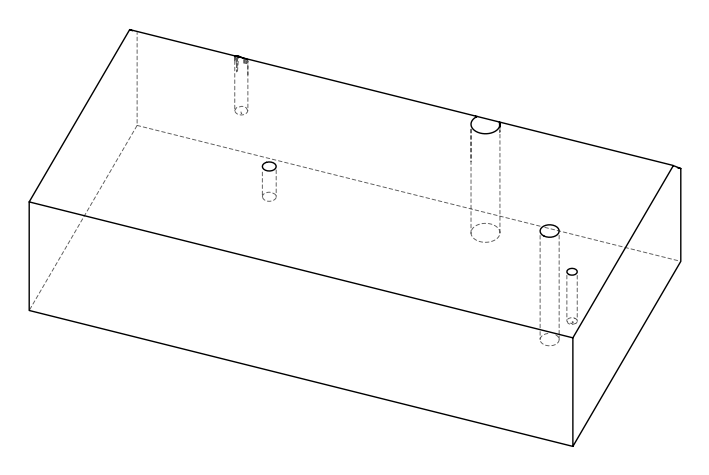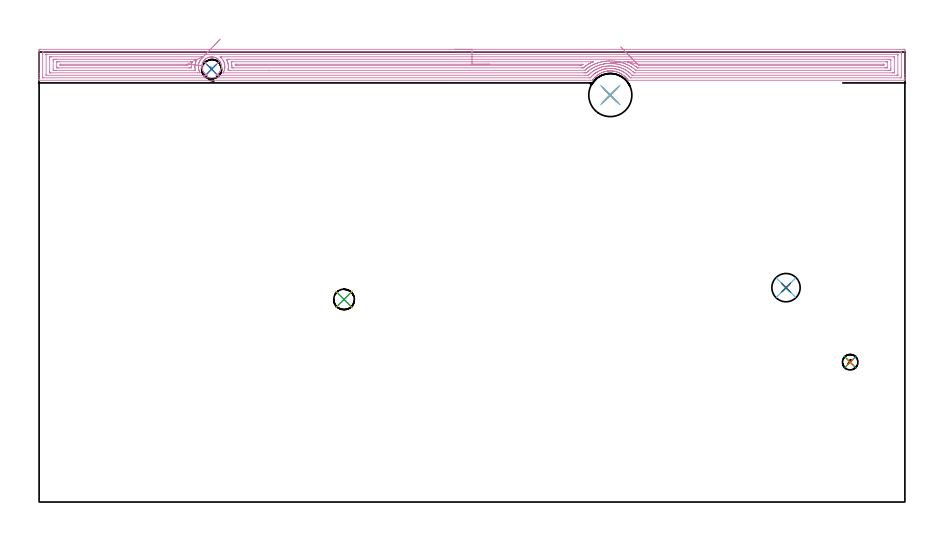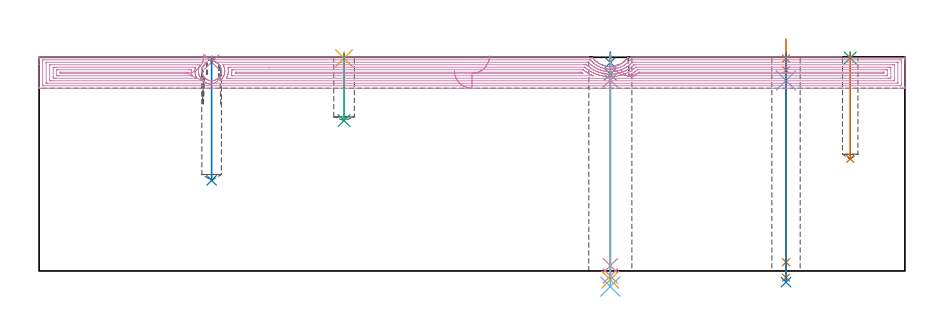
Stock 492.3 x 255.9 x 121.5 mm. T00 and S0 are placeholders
(PLAN: 16 operations, 11 tool changes, 31.3 min)
(1 SPOT_DRILL | STEP1HOLE | NXT0321_9005460120000 | 0.03 min | 5 mm3)
(2 SPOT_DRILL_1 | STEP1HOLE_1 | NXT0321_9005460120000 | 0.05 min | 182 mm3)
(3 SPOT_DRILL_2 | STEP1POCKET | NXT0321_9005460120000 | 0.03 min | 0 mm3)
(4 SPOT_DRILL_3 | STEP1POCKET_1 | NXT0321_9005460120000 | 0.03 min | 153 mm3)
(5 SPOT_DRILL_4 | STEP1POCKET_2 | NXT0321_9005460120000 | 0.03 min | 1 mm3)
(6 DRILL_BLIND_HOLE_INTO_CENTER | STEP1HOLE | UGT0301_204 | 0.06 min | 686 mm3)
(7 GUN_DRILL_THROUGH_HOLE | STEP1HOLE | UGT0307_007 | 0.65 min | 8790 mm3)
(8 DRILL_TO_ENLARGE_THROUGH_HOLE | STEP1HOLE | UGT0301_285 | 0.52 min | 15186 mm3)
(9 DRILL_BLIND_HOLE_INTO_CENTER_1 | STEP1HOLE_1 | NXT0301_035 | 0.05 min | 210 mm3)
(10 GUN_DRILL_THROUGH_HOLE_1 | STEP1HOLE_1 | UGT0307_002 | 0.55 min | 3126 mm3)
(11 SPADE_DRILL_TO_ENLARGE_THROUGH_HOLE | STEP1HOLE_1 | UGT0306_006 | 0.52 min | 19340 mm3)
(12 DRILL_TO_ENLARGE_THROUGH_HOLE_1 | STEP1HOLE_1 | UGT0301_058 | 0.53 min | 34346 mm3)
(13 DRILL_BLIND_HOLE_INTO_CENTER_2 | STEP1POCKET | UGT0301_204 | 0.24 min | 3372 mm3)
(14 DRILL_BLIND_HOLE_INTO_CENTER_3 | STEP1POCKET_1 | UGT0301_222 | 0.28 min | 6380 mm3)
(15 DRILL_BLIND_HOLE_INTO_CENTER_4 | STEP1POCKET_2 | NXT0301_088 | 0.15 min | 3700 mm3)
(16 AREA_MILL | FG_CHAMFER_SURFACE | UGT0205_001 | 27.6 min | 75321 mm3)
(TOOL NXT0321_9005460120000 | NC Spot Drill, 142deg, 12mm, Carbide, Uncoated | D12 PA142 FL30 Z2)
(TOOL UGT0301_204 | Twist Drill 8.8 mm | D8.8 PA118 FL80 Z2)
(TOOL UGT0307_007 | Gun Drill 10 mm | D10 PA130 FL24 Z1)
(TOOL UGT0301_285 | Twist Drill 16.1 mm | D16.1 PA118 FL125 Z2)
(TOOL NXT0301_035 | Carbide Drill 6.4mm [860.1-0640-032A1-MM 2214] | D6.4 PA140 FL53 Z2)
(TOOL UGT0307_002 | Gun Drill 6 mm | D6 PA130 FL24 Z1)
(TOOL UGT0306_006 | Spade Drill 15.5mm | D15.5 PA132 FL10 Z2)
(TOOL UGT0301_058 | Twist Drill 24.5 mm | D24.5 PA118 FL160 Z2)
(TOOL UGT0301_222 | Twist Drill 11.1 mm | D11.1 PA118 FL92 Z2)
(TOOL NXT0301_088 | Carbide Drill 11.7mm [860.1-1170-035A1-MM 2214] | D11.7 PA140 FL55 Z2)
(TOOL UGT0205_001 | Chamfer Mill 20 x 3 x 45 deg. | D20 FL50 Z2)
(OP 1 SPOT_DRILL)
G17 G21 G94 G90
T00 M6
G54
G17 G0 G90 X424.7 Y121.9 S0 M3
G43 Z131.5 H0
G94 G81 G98 Z120.807 F250. R124.5
G80
M5
M2
(OP 2 SPOT_DRILL_1)
G17 G21 G94 G90
T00 M6
G54
G17 G0 G90 X324.8 Y231.4 S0 M3
G43 Z131.5 H0
G94 G81 G98 Z118.5 F250. R124.5
G80
M5
M2
(OP 3 SPOT_DRILL_2)
G17 G21 G94 G90
T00 M6
G54
G17 G0 G90 X461.2 Y79.5 S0 M3
G43 Z131.5 H0
G94 G81 G98 Z121.121 F250. R124.5
G80
M5
M2
(OP 4 SPOT_DRILL_3)
G17 G21 G94 G90
T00 M6
G54
G17 G0 G90 X98.1 Y246.1 S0 M3
G43 Z131.5 H0
G94 G81 G98 Z118.772 F250. R122.25
G80
M5
M2
(OP 5 SPOT_DRILL_4)
G17 G21 G94 G90
T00 M6
G54
G17 G0 G90 X173.4 Y115.2 S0 M3
G43 Z131.5 H0
G94 G81 G98 Z120.996 F250. R124.5
G80
M5
M2
(OP 6 DRILL_BLIND_HOLE_INTO_CENTER)
G17 G21 G94 G90
T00 M6
G54
G17 G0 G90 X424.7 Y121.9 S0 M3
G43 Z131.5 H0
G94 G81 G98 Z108.3 F250. R123.5
G80
M5
M2
(OP 7 GUN_DRILL_THROUGH_HOLE)
G17 G21 G94 G90
T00 M6
G54
G17 G0 G90 X424.7 Y121.9 M8
G43 Z131.764 H0
S716 M3
G94 G1 Z114.168 F125. M26
G4 X.084
Z5. F250.
G4 X.084
Z-3.832 F125.
G4 X.084
M5
M9
G0 Z131.764
M2
(OP 8 DRILL_TO_ENLARGE_THROUGH_HOLE)
G17 G21 G94 G90
T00 M6
G54
G17 G0 G90 X424.7 Y121.9 S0 M3
G43 Z131.5 H0
G94 G73 G98 Z-6.337 F250. Q15.98 R123.5
G80
M5
M2
(OP 9 DRILL_BLIND_HOLE_INTO_CENTER_1)
G17 G21 G94 G90
T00 M6
G54
G17 G0 G90 X324.8 Y231.4 S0 M3
G43 Z131.5 H1
G94 G81 G98 Z111.9 F250. R123.5
G80
M5
M2
(OP 10 GUN_DRILL_THROUGH_HOLE_1)
G17 G21 G94 G90
T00 M6
G54
G17 G0 G90 X324.8 Y231.4 M8
G43 Z131.5 H0
Z118.872
S716 M3
G94 G1 Z108.593 F125. M26
G4 X.084
Z3. F250.
G4 X.084
Z-2.899 F125.
G4 X.084
M5
M9
G0 Z118.872
Z131.5
M2
(OP 11 SPADE_DRILL_TO_ENLARGE_THROUGH_HOLE)
G17 G21 G94 G90
T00 M6
G54
G17 G0 G90 X324.8 Y231.4 S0 M3
G43 Z131.5 H0
G94 G73 G98 Z-4.951 F250. Q14.05 R123.5
G80
M5
M2
(OP 12 DRILL_TO_ENLARGE_THROUGH_HOLE_1)
G17 G21 G94 G90
T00 M6
G54
G17 G0 G90 X324.8 Y231.4 S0 M3
G43 Z131.5 H0
G94 G73 G98 Z-8.861 F250. Q21.727 R123.5
G80
M5
M2
(OP 13 DRILL_BLIND_HOLE_INTO_CENTER_2)
G17 G21 G94 G90
T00 M6
G54
G17 G0 G90 X461.2 Y79.5 S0 M3
G43 Z131.5 H0
G94 G81 G98 Z63.7 F250. R123.5
G80
M5
M2
(OP 14 DRILL_BLIND_HOLE_INTO_CENTER_3)
G17 G21 G94 G90
T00 M6
G54
G17 G0 G90 X98.1 Y246.1 S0 M3
G43 Z131.5 H0
G94 G81 G98 Z51.5 F250. R121.25
G80
M5
M2
(OP 15 DRILL_BLIND_HOLE_INTO_CENTER_4)
G17 G21 G94 G90
T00 M6
G54
G17 G0 G90 X173.4 Y115.2 S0 M3
G43 Z131.5 H1
G94 G81 G98 Z85.5 F250. R123.5
G80
M5
M2
(OP 16 AREA_MILL)
G17 G21 G94 G90
T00 M6
G54
G17 G0 G90 X236.15 Y257.4 S1061 M3
G43 Z131.5 H0
Z113.9
G94 G1 X236.188 Z113.028 F250.
X236.302 Z112.164
X236.491 Z111.312
X236.753 Z110.48
X237.087 Z109.674
X237.49 Z108.9
X237.958 Z108.164
X238.49 Z107.472
X239.079 Z106.829
X239.722 Z106.24
X240.414 Z105.708
X241.15 Z105.24
X241.924 Z104.837
X242.73 Z104.503
X243.562 Z104.241
X244.414 Z104.052
X245.278 Z103.938
X246.15 Z103.9
X491.224
X491.667 Y257.399 Z103.901
X492.105 Y257.395 Z103.903
X492.29 Y257.392 Z103.906
X492.295 Y256.964 Z104.334
X492.3 Y256.341 Z104.957
Y242.878 Z118.417
Y241.482 Z119.814
Y241.117 Z120.178
Y240.386 Z120.914
Y240.162 Z121.137
X492.297 Y239.798 Z121.492
X492.114 Y239.8 Z121.5
X335.144
X334.928 Y239.805 Z121.491
X334.77 Y240.008 Z121.292
X334.757 Y240.026 Z121.274
X334.602 Y240.236 Z121.061
X334.54 Y240.322 Z120.976
X334.381 Y240.529 Z120.771
X334.305 Y240.623 Z120.677
X334.216 Y240.732 Z120.568
X333.952 Y241.034 Z120.264
X333.919 Y241.072 Z120.227
X333.612 Y241.404 Z119.894
X333.46 Y241.557 Z119.74
X333.322 Y241.696 Z119.602
X333.001 Y241.992 Z119.306
X332.908 Y242.073 Z119.225
X332.672 Y242.281 Z119.018
X332.481 Y242.437 Z118.862
X332.428 Y242.481 Z118.819
X331.984 Y242.811 Z118.487
X331.534 Y243.129 Z118.169
X331.492 Y243.156 Z118.141
X331.069 Y243.415 Z117.882
X330.64 Y243.663 Z117.636
X330.456 Y243.758 Z117.542
X330.273 Y243.853 Z117.447
X330.225 Y243.876 Z117.423
X329.903 Y244.033 Z117.266
X329.778 Y244.088 Z117.21
X329.745 Y244.103 Z117.196
X329.3 Y244.284 Z117.011
X329.142 Y244.345 Z116.954
X328.883 Y244.441 Z116.857
X328.851 Y244.454 Z116.845
X328.406 Y244.598 Z116.697
X328.272 Y244.638 Z116.66
X328.127 Y244.681 Z116.618
X327.989 Y244.719 Z116.576
X327.957 Y244.728 Z116.567
X327.647 Y244.806 Z116.489
X327.585 Y244.822 Z116.473
X327.21 Y244.907 Z116.387
X327.095 Y244.927 Z116.365
X327.063 Y244.932 Z116.36
X326.689 Y244.993 Z116.299
X326.617 Y245.006 Z116.288
X326.2 Y245.061 Z116.233
X326.169 Y245.066 Z116.23
X325.863 Y245.095 Z116.2
X325.722 Y245.108 Z116.186
X325.257 Y245.137 Z116.162
X324.901 Y245.141 Z116.151
X324.828 Y245.143 Z116.149
X324.381 Y245.136 Z116.159
X323.934 Y245.113 Z116.185
X323.688 Y245.089 Z116.21
X323.517 Y245.071 Z116.225
X323.487 Y245.068 Z116.229
X323.443 Y245.062 Z116.236
X323.296 Y245.042 Z116.257
X322.623 Y244.947 Z116.35
X322.593 Y244.943 Z116.355
X322.526 Y244.932 Z116.366
X322.391 Y244.909 Z116.39
X321.699 Y244.741 Z116.556
X321.251 Y244.617 Z116.681
X320.888 Y244.501 Z116.798
X320.805 Y244.474 Z116.825
X320.356 Y244.307 Z116.989
X319.911 Y244.126 Z117.17
X319.743 Y244.053 Z117.246
X319.698 Y244.033 Z117.266
X319.151 Y243.758 Z117.541
X319.045 Y243.704 Z117.593
X319.017 Y243.689 Z117.607
X318.567 Y243.437 Z117.862
X318.425 Y243.351 Z117.949
X318.123 Y243.167 Z118.133
X317.776 Y242.925 Z118.375
X317.664 Y242.847 Z118.452
X317.228 Y242.523 Z118.775
X317.124 Y242.437 Z118.859
X316.931 Y242.281 Z119.017
X316.334 Y241.749 Z119.55
X316.145 Y241.557 Z119.739
X316.063 Y241.476 Z119.822
X315.992 Y241.405 Z119.894
X315.44 Y240.796 Z120.502
X315.344 Y240.677 Z120.619
X315.222 Y240.528 Z120.77
X314.919 Y240.131 Z121.169
X314.725 Y239.867 Z121.428
X314.672 Y239.803 Z121.489
X314.573 Y239.8 Z121.5
X0.186
X0.003 Y239.798 Z121.492
X0. Y240.161 Z121.138
Y240.386 Z120.914
Y241.117 Z120.178
Y242.363 Z118.934
Y243.758 Z117.538
Y256.706 Z104.591
X0.003 Y256.964 Z104.334
X0.01 Y257.392 Z103.906
X0.194 Y257.395 Z103.903
X0.633 Y257.4 Z103.9
X246.15
Y255.986 Z105.314
X489.083 Y255.985 Z105.315
X489.878 Y255.981 Z105.319
X490.266 Y255.979 Z105.321
X490.291 Y255.609 Z105.691
X490.296 Y255.203 Z106.097
X490.3 Y254.788 Z106.512
Y242.463 Z118.837
X490.296 Y241.997 Z119.303
X490.291 Y241.591 Z119.709
X490.266 Y241.221 Z120.079
X489.878 Y241.216 Z120.084
X489.779 Y241.215 Z120.085
X336.834 Y241.214 Z120.086
X336.436 Y241.216 Z120.084
X336.238 Y241.219 Z120.081
X336.144 Y241.221 Z120.079
X336.039 Y241.332 Z119.968
X335.442 Y241.997 Z119.303
X335.144 Y242.311 Z118.989
X334.549 Y242.878 Z118.422
X334.25 Y243.14 Z118.16
X333.906 Y243.422 Z117.878
X333.466 Y243.758 Z117.542
X333.356 Y243.838 Z117.462
X332.878 Y244.168 Z117.132
X332.461 Y244.426 Z116.874
X332.098 Y244.638 Z116.662
X331.567 Y244.927 Z116.373
X330.97 Y245.225 Z116.075
X330.672 Y245.353 Z115.947
X330.268 Y245.519 Z115.781
X329.778 Y245.7 Z115.6
X329.495 Y245.797 Z115.503
X328.883 Y245.983 Z115.317
X328.237 Y246.155 Z115.145
X327.989 Y246.211 Z115.089
X327.589 Y246.294 Z115.006
X327.115 Y246.379 Z114.921
X327.104 Y246.381 Z114.919
X326.982 Y246.399 Z114.901
X326.2 Y246.488 Z114.812
X326.1 Y246.497 Z114.803
X325.306 Y246.544 Z114.756
X325.154 Y246.548 Z114.752
X324.411 Y246.547 Z114.753
X324.265 Y246.544 Z114.756
X323.517 Y246.495 Z114.805
X323.427 Y246.487 Z114.813
X322.688 Y246.399 Z114.901
X322.631 Y246.391 Z114.909
X321.86 Y246.269 Z115.031
X321.8 Y246.258 Z115.042
X321.728 Y246.242 Z115.058
X321.138 Y246.099 Z115.201
X321.004 Y246.065 Z115.235
X320.834 Y246.018 Z115.282
X320.442 Y245.904 Z115.396
X319.939 Y245.741 Z115.559
X319.772 Y245.683 Z115.617
X319.325 Y245.519 Z115.781
X319.078 Y245.421 Z115.879
X319.045 Y245.406 Z115.894
X318.511 Y245.164 Z116.136
X318.15 Y244.985 Z116.315
X317.919 Y244.866 Z116.434
X317.492 Y244.638 Z116.662
X317.341 Y244.554 Z116.746
X317.308 Y244.536 Z116.765
X317.256 Y244.504 Z116.796
X316.793 Y244.214 Z117.086
X316.362 Y243.923 Z117.377
X316.264 Y243.854 Z117.446
X316.133 Y243.758 Z117.542
X315.758 Y243.472 Z117.828
X315.467 Y243.239 Z118.061
X315.271 Y243.071 Z118.229
X315.052 Y242.878 Z118.422
X314.804 Y242.65 Z118.65
X314.573 Y242.43 Z118.87
X314.358 Y242.209 Z119.091
X314.158 Y241.997 Z119.303
X313.932 Y241.748 Z119.552
X313.678 Y241.465 Z119.835
X313.477 Y241.234 Z120.066
X313.28 Y241.221 Z120.079
X312.884 Y241.215 Z120.085
X312.784
X2.322
X2.046 Y241.22 Z120.08
X2.018 Y241.221 Z120.079
X2.01 Y241.236 Z120.064
X2.004 Y241.273 Z120.027
X2.002 Y241.308 Z119.992
X2. Y241.532 Z119.768
Y241.997 Z119.303
Y254.737 Z106.563
X2.004 Y255.203 Z106.097
X2.009 Y255.609 Z105.691
X2.034 Y255.979 Z105.321
X2.422 Y255.984 Z105.316
X2.521 Y255.985 Z105.315
X246.15 Y255.986 Z105.314
Y254.572 Z106.728
X488.089 Y254.571 Z106.729
X488.174 Y254.57 Z106.73
X488.241 Y254.567 Z106.733
X488.278 Y254.565 Z106.735
X488.29 Y254.529 Z106.771
X488.295 Y254.322 Z106.978
X488.299 Y254.116 Z107.184
Y242.878 Z118.422
X488.298 Y242.673 Z118.627
X488.291 Y242.642 Z118.658
X488.287 Y242.635 Z118.665
X488.278 Y242.633 Z118.667
X488.216 Y242.63 Z118.67
X488.089 Y242.629 Z118.671
X487.448 Y242.628 Z118.672
X337.828 Y242.629 Z118.671
X337.575 Y242.63 Z118.67
X337.406 Y242.632 Z118.668
X337.276 Y242.635 Z118.665
X337.22 Y242.68 Z118.62
X337.026 Y242.878 Z118.422
X336.933 Y242.971 Z118.329
X336.119 Y243.758 Z117.542
X336.039 Y243.831 Z117.469
X335.481 Y244.307 Z116.993
X335.144 Y244.563 Z116.737
X335.042 Y244.638 Z116.662
X334.25 Y245.197 Z116.103
X333.73 Y245.519 Z115.781
X333.356 Y245.738 Z115.562
X332.842 Y246.024 Z115.276
X332.461 Y246.214 Z115.086
X332.077 Y246.399 Z114.901
X331.567 Y246.618 Z114.682
X331.183 Y246.777 Z114.523
X330.672 Y246.965 Z114.335
X329.811 Y247.247 Z114.053
X329.778 Y247.257 Z114.043
X329.703 Y247.279 Z114.021
X328.883 Y247.492 Z113.808
X328.601 Y247.558 Z113.742
X327.989 Y247.68 Z113.62
X327.501 Y247.76 Z113.54
X327.095 Y247.813 Z113.487
X326.479 Y247.886 Z113.414
X326.2 Y247.908 Z113.392
X325.518 Y247.951 Z113.349
X325.306 Y247.959 Z113.341
X324.611 Y247.963 Z113.337
X324.411 Y247.961 Z113.339
X323.751 Y247.93 Z113.37
X323.517 Y247.914 Z113.386
X322.929 Y247.858 Z113.442
X322.623 Y247.821 Z113.479
X322.139 Y247.756 Z113.544
X321.728 Y247.694 Z113.606
X321.366 Y247.636 Z113.664
X320.834 Y247.517 Z113.783
X320.64 Y247.47 Z113.83
X319.939 Y247.292 Z114.008
X319.929 Y247.289 Z114.011
X319.896 Y247.279 Z114.021
X319.253 Y247.075 Z114.225
X319.045 Y247.006 Z114.294
X318.596 Y246.84 Z114.46
X318.15 Y246.668 Z114.632
X317.958 Y246.588 Z114.712
X317.52 Y246.399 Z114.901
X317.341 Y246.315 Z114.985
X317.256 Y246.274 Z115.026
X316.752 Y246.014 Z115.286
X316.362 Y245.805 Z115.495
X316.176 Y245.701 Z115.599
X315.861 Y245.519 Z115.781
X315.618 Y245.37 Z115.93
X315.467 Y245.274 Z116.026
X315.087 Y245.012 Z116.288
X314.553 Y244.638 Z116.662
X314.069 Y244.254 Z117.046
X313.678 Y243.929 Z117.371
X313.586 Y243.849 Z117.451
X313.486 Y243.758 Z117.542
X313.125 Y243.422 Z117.878
X312.784 Y243.092 Z118.208
X312.677 Y242.983 Z118.317
X312.575 Y242.878 Z118.422
X312.358 Y242.651 Z118.649
X312.136 Y242.635 Z118.665
X311.89 Y242.633 Z118.667
X311.248 Y242.629 Z118.671
X100.852
X100.808 Y242.63 Z118.67
X100.565 Y242.635 Z118.665
X100.808 Y242.765 Z118.535
X100.864 Y242.795 Z118.505
X101.146 Y242.969 Z118.331
X101.417 Y243.158 Z118.142
X101.758 Y243.433 Z117.867
X102.061 Y243.724 Z117.576
X102.341 Y244.034 Z117.266
X102.652 Y244.432 Z116.868
X102.942 Y244.91 Z116.39
X103.159 Y245.343 Z115.957
X103.335 Y245.786 Z115.514
X103.451 Y246.161 Z115.139
X103.546 Y246.54 Z114.76
X103.566 Y246.662 Z114.638
X103.617 Y247.099 Z114.201
X103.639 Y247.538 Z113.762
X103.627 Y247.977 Z113.323
X103.583 Y248.414 Z112.886
X103.546 Y248.66 Z112.64
X103.47 Y248.976 Z112.324
X103.377 Y249.29 Z112.01
X103.22 Y249.736 Z111.564
X103.012 Y250.166 Z111.134
X102.841 Y250.472 Z110.828
X102.652 Y250.771 Z110.529
X102.553 Y250.908 Z110.392
X102.447 Y251.043 Z110.257
X102.114 Y251.416 Z109.884
X101.758 Y251.769 Z109.531
X101.702 Y251.816 Z109.484
X101.581 Y251.918 Z109.381
X101.299 Y252.122 Z109.177
X101.229 Y252.171 Z109.128
X100.864 Y252.404 Z108.895
X100.46 Y252.612 Z108.687
X100.046 Y252.794 Z108.505
X99.97 Y252.821 Z108.477
X99.525 Y252.952 Z108.345
X99.076 Y253.052 Z108.246
X98.627 Y253.112 Z108.179
X98.512 Y253.119 Z108.173
X98.436 Y253.123 Z108.166
X98.403 Y253.124 Z108.162
X98.337 Y253.129 Z108.16
X98.312 Y253.13 Z108.158
X98.182 Y253.139 Z108.154
X98.143 Y253.138 Z108.155
X98.124 Y253.137 Z108.154
X97.813 Y253.126 Z108.161
X97.779 Z108.163
X97.734 Z108.166
X97.288 Y253.081 Z108.218
X96.839 Y252.992 Z108.305
X96.393 Y252.874 Z108.426
X96.34 Y252.856 Z108.443
X96.155 Y252.794 Z108.504
X95.824 Y252.652 Z108.645
X95.739 Y252.61 Z108.686
X95.499 Y252.494 Z108.804
X95.049 Y252.222 Z109.077
X94.995 Y252.184 Z109.115
X94.699 Y251.975 Z109.321
X94.626 Y251.925 Z109.374
X94.605 Y251.911 Z109.389
X94.562 Y251.87 Z109.43
X94.161 Y251.493 Z109.807
X93.75 Y251.043 Z110.257
X93.711 Y250.995 Z110.305
X93.436 Y250.587 Z110.713
X93.19 Y250.166 Z111.134
X92.981 Y249.738 Z111.562
X92.817 Y249.295 Z112.005
X92.704 Y248.854 Z112.446
X92.621 Y248.414 Z112.886
X92.573 Y247.977 Z113.323
X92.561 Y247.538 Z113.762
X92.583 Y247.099 Z114.201
X92.639 Y246.662 Z114.638
X92.717 Y246.281 Z115.019
X92.817 Y245.905 Z115.395
X92.86 Y245.786 Z115.514
X93.042 Y245.343 Z115.957
X93.257 Y244.91 Z116.39
X93.472 Y244.552 Z116.748
X93.711 Y244.206 Z117.094
X93.855 Y244.034 Z117.266
X94.218 Y243.651 Z117.649
X94.605 Y243.292 Z118.008
X94.78 Y243.157 Z118.143
X95.133 Y242.92 Z118.38
X95.499 Y242.706 Z118.594
X95.634 Y242.635 Z118.665
X95.587 Y242.632 Z118.668
X95.493 Y242.629 Z118.671
X95.441
X4.211
X4.126 Y242.63 Z118.67
X4.059 Y242.633 Z118.667
X4.022 Y242.635 Z118.665
X4.01 Y242.671 Z118.629
X4.005 Y242.878 Z118.422
X4.001 Y243.084 Z118.216
Y254.322 Z106.978
X4.002 Y254.527 Z106.773
X4.009 Y254.558 Z106.742
X4.013 Y254.565 Z106.735
X4.022 Y254.567 Z106.733
X4.084 Y254.57 Z106.73
X4.211 Y254.571 Z106.729
X4.852 Y254.572 Z106.728
X246.15
Y253.157 Z108.143
X485.696
X486.152 Y253.155 Z108.145
X486.246 Y253.153 Z108.147
X486.282 Y253.151 Z108.149
X486.29 Y253.111 Z108.189
X486.293 Y253.002 Z108.298
X486.3 Y252.562 Z108.738
Y244.639 Z116.661
X486.293 Y244.199 Z117.101
X486.29 Y244.089 Z117.211
X486.278 Y244.049 Z117.251
X486.213 Y244.048 Z117.252
X486.009 Y244.045 Z117.255
X485.406 Y244.043 Z117.257
X485.117
X338.722
X338.431 Y244.045 Z117.255
X338.358 Y244.047 Z117.253
X338.324 Y244.049 Z117.251
X338.213 Y244.147 Z117.153
X337.959 Y244.384 Z116.916
X337.828 Y244.506 Z116.794
X337.679 Y244.638 Z116.662
X336.933 Y245.27 Z116.03
X336.608 Y245.519 Z115.781
X336.039 Y245.93 Z115.37
X335.346 Y246.399 Z114.901
X335.144 Y246.527 Z114.773
X334.806 Y246.732 Z114.568
X334.25 Y247.036 Z114.264
X333.789 Y247.279 Z114.021
X333.356 Y247.493 Z113.807
X332.943 Y247.686 Z113.614
X332.461 Y247.886 Z113.414
X331.769 Y248.16 Z113.14
X331.567 Y248.234 Z113.066
X331.451 Y248.274 Z113.026
X330.672 Y248.516 Z112.784
X330.157 Y248.667 Z112.633
X329.778 Y248.766 Z112.534
X329.417 Y248.857 Z112.443
X328.964 Y248.961 Z112.339
X328.883 Y248.977 Z112.323
X328.568 Y249.04 Z112.26
X327.989 Y249.136 Z112.164
X327.874 Y249.153 Z112.147
X327.095 Y249.249 Z112.051
X326.856 Y249.275 Z112.025
X326.2 Y249.328 Z111.972
X325.888 Y249.348 Z111.952
X325.306 Y249.373 Z111.927
X324.965 Y249.376 Z111.924
X324.411 Y249.375 Z111.925
X324.084 Y249.363 Z111.937
X323.517 Y249.335 Z111.965
X323.238 Y249.315 Z111.985
X322.623 Y249.256 Z112.044
X322.426 Y249.234 Z112.066
X321.728 Y249.144 Z112.156
X321.636 Y249.131 Z112.169
X321.037 Y249.04 Z112.26
X320.864 Y249.011 Z112.289
X320.834 Y249.005 Z112.295
X320.139 Y248.844 Z112.456
X319.939 Y248.795 Z112.505
X319.431 Y248.66 Z112.64
X319.045 Y248.553 Z112.747
X318.74 Y248.46 Z112.84
X318.15 Y248.274 Z113.026
X318.064 Y248.245 Z113.055
X317.83 Y248.16 Z113.14
X317.418 Y248.001 Z113.299
X317.256 Y247.936 Z113.364
X316.79 Y247.738 Z113.562
X316.362 Y247.549 Z113.751
X316.176 Y247.462 Z113.838
X315.803 Y247.279 Z114.021
X315.582 Y247.166 Z114.134
X315.467 Y247.105 Z114.195
X315.01 Y246.849 Z114.451
X314.573 Y246.6 Z114.7
X314.446 Y246.524 Z114.776
X314.245 Y246.399 Z114.901
X313.906 Y246.175 Z115.125
X313.678 Y246.02 Z115.28
X313.383 Y245.809 Z115.491
X312.986 Y245.519 Z115.781
X312.872 Y245.432 Z115.868
X312.784 Y245.363 Z115.937
X312.383 Y245.033 Z116.267
X311.89 Y244.614 Z116.686
X311.44 Y244.2 Z117.1
X311.287 Y244.06 Z117.24
X310.995 Y244.05 Z117.25
X310.703 Y244.046 Z117.254
X310.101 Y244.043 Z117.257
X309.811
X104.721
X104.667 Y244.044 Z117.256
X104.624 Y244.047 Z117.253
X104.607 Y244.05 Z117.25
X104.736 Y244.293 Z117.007
X104.917 Y244.638 Z116.662
X105.037 Y244.877 Z116.423
X105.28 Y245.458 Z115.842
X105.294 Y245.504 Z115.796
X105.299 Y245.519 Z115.781
X105.482 Y246.2 Z115.1
X105.526 Y246.399 Z114.901
X105.598 Y246.966 Z114.334
X105.617 Y247.279 Z114.021
X105.622 Y247.823 Z113.477
X105.604 Y248.16 Z113.14
X105.527 Y248.797 Z112.503
X105.473 Y249.04 Z112.26
X105.28 Y249.738 Z111.562
X105.215 Y249.921 Z111.379
X105.179 Y250.02 Z111.28
X104.945 Y250.519 Z110.781
X104.797 Y250.801 Z110.499
X104.647 Y251.064 Z110.236
X104.385 Y251.468 Z109.832
X104.222 Y251.681 Z109.619
X103.882 Y252.071 Z109.229
X103.491 Y252.486 Z108.814
X103.422 Y252.562 Z108.738
X102.893 Y253.15 Z108.15
X103.491 Y253.155 Z108.145
X103.781 Y253.157 Z108.143
X246.15
Y251.743 Z109.557
X482.723
X483.558 Y251.74 Z109.56
X483.617 Y251.737 Z109.563
X484.29 Y251.681 Z109.619
X484.299 Y251.011 Z110.289
Y246.399 Z114.901
X484.296 Y245.731 Z115.569
X484.29 Y245.519 Z115.781
X483.674 Y245.463 Z115.837
X483.617 Y245.461 Z115.839
X482.786 Y245.457 Z115.843
X482.723
X339.616
X339.554 Y245.458 Z115.842
X339.428 Y245.461 Z115.839
X339.348 Y245.464 Z115.836
X339.311 Y245.48 Z115.82
X339.261 Y245.519 Z115.781
X338.722 Y245.963 Z115.337
X338.181 Y246.399 Z114.901
X337.828 Y246.659 Z114.641
X336.951 Y247.279 Z114.021
X336.933 Y247.292 Z114.008
X336.894 Y247.318 Z113.982
X336.039 Y247.839 Z113.461
X335.468 Y248.16 Z113.14
X335.144 Y248.332 Z112.968
X334.777 Y248.521 Z112.779
X334.25 Y248.768 Z112.532
X333.637 Y249.04 Z112.26
X333.356 Y249.156 Z112.144
X333.157 Y249.235 Z112.065
X332.461 Y249.495 Z111.805
X331.765 Y249.725 Z111.575
X331.567 Y249.786 Z111.514
X331.117 Y249.921 Z111.379
X330.672 Y250.043 Z111.257
X330.503 Y250.087 Z111.213
X329.778 Y250.258 Z111.042
X329.342 Y250.349 Z110.951
X328.883 Y250.434 Z110.866
X328.256 Y250.538 Z110.762
X327.989 Y250.574 Z110.726
X327.229 Y250.668 Z110.632
X327.095 Y250.681 Z110.619
X326.252 Y250.75 Z110.55
X325.306 Y250.794 Z110.506
X324.416 Y250.796 Z110.504
X324.411
X323.558 Y250.76 Z110.54
X323.517 Y250.758 Z110.542
X322.728 Y250.697 Z110.603
X322.623 Y250.686 Z110.614
X321.925 Y250.607 Z110.693
X321.728 Y250.582 Z110.718
X321.141 Y250.499 Z110.801
X320.834 Y250.451 Z110.849
X320.371 Y250.376 Z110.924
X319.939 Y250.283 Z111.017
X319.641 Y250.215 Z111.085
X319.045 Y250.071 Z111.229
X318.923 Y250.04 Z111.26
X318.476 Y249.921 Z111.379
X318.224 Y249.848 Z111.452
X318.15 Y249.826 Z111.474
X317.549 Y249.632 Z111.668
X317.256 Y249.536 Z111.764
X316.889 Y249.402 Z111.898
X316.362 Y249.204 Z112.096
X316.243 Y249.157 Z112.143
X315.959 Y249.04 Z112.26
X315.618 Y248.892 Z112.408
X315.467 Y248.824 Z112.476
X315.011 Y248.609 Z112.691
X314.573 Y248.394 Z112.906
X314.416 Y248.314 Z112.986
X314.125 Y248.16 Z113.14
X313.839 Y248.002 Z113.298
X313.678 Y247.91 Z113.39
X313.279 Y247.673 Z113.627
X312.784 Y247.373 Z113.927
X312.726 Y247.336 Z113.964
X312.641 Y247.279 Z114.021
X312.201 Y246.973 Z114.327
X311.89 Y246.753 Z114.547
X311.684 Y246.601 Z114.699
X311.416 Y246.399 Z114.901
X311.182 Y246.215 Z115.085
X310.995 Y246.065 Z115.235
X310.696 Y245.813 Z115.487
X310.347 Y245.519 Z115.781
X310.291 Y245.476 Z115.824
X310.265 Y245.464 Z115.836
X310.226 Y245.461 Z115.839
X310.163 Y245.458 Z115.842
X130.833 Y245.457 Z115.843
X108.857
X108.022 Y245.46 Z115.84
X107.963 Y245.464 Z115.836
X107.349 Y245.519 Z115.781
X107.464 Y246.01 Z115.29
X107.534 Y246.399 Z114.901
X107.582 Y246.774 Z114.526
X107.617 Y247.279 Z114.021
X107.621 Y247.616 Z113.684
X107.605 Y248.16 Z113.14
X107.566 Y248.55 Z112.75
X107.496 Y249.04 Z112.26
X107.441 Y249.291 Z112.009
X107.346 Y249.647 Z111.653
X107.259 Y249.921 Z111.379
X107.068 Y250.479 Z110.821
X106.922 Y250.801 Z110.499
X106.799 Y251.066 Z110.234
X106.468 Y251.681 Z109.619
X107.012 Y251.737 Z109.563
X107.068 Y251.739 Z109.561
X107.9 Y251.743 Z109.557
X107.963
X246.15
Y250.329 Z110.971
X314.573
X315.054 Y250.327 Z110.973
X315.065 Y250.325 Z110.975
X315.071 Y250.322 Z110.978
X315.064 Y250.317 Z110.983
X314.448 Y250.044 Z111.256
X314.178 Y249.921 Z111.379
X313.842 Y249.76 Z111.54
X313.678 Y249.68 Z111.62
X313.252 Y249.46 Z111.84
X312.784 Y249.214 Z112.086
X312.671 Y249.152 Z112.148
X312.472 Y249.04 Z112.26
X312.107 Y248.827 Z112.473
X311.89 Y248.696 Z112.604
X311.558 Y248.487 Z112.813
X311.05 Y248.16 Z113.14
X311.017 Y248.138 Z113.162
X310.995 Y248.123 Z113.177
X310.5 Y247.767 Z113.533
X310.101 Y247.477 Z113.823
X309.987 Y247.391 Z113.909
X309.844 Y247.279 Z114.021
X309.491 Y246.999 Z114.301
X309.389 Y246.918 Z114.382
X309.352 Y246.891 Z114.409
X309.331 Y246.878 Z114.422
X309.309 Y246.876 Z114.424
X309.206 Y246.874 Z114.426
X308.726 Y246.871 Z114.429
X308.312
X110.646
X110.165 Y246.873 Z114.427
X109.752 Y246.876 Z114.424
X109.624 Y246.878 Z114.422
X109.626 Y247.403 Z113.897
X109.606 Y248.16 Z113.14
X109.599 Y248.31 Z112.99
X109.506 Y249.04 Z112.26
X109.457 Y249.33 Z111.97
X109.21 Y250.322 Z110.978
X109.341 Y250.325 Z110.975
X109.752 Y250.327 Z110.973
X110.231 Y250.329 Z110.971
X246.15
Y248.915 Z112.385
X308.44 Y248.914 Z112.386
X308.962 Y248.91 Z112.39
X309.206 Y248.908 Z112.392
X309.214 Y248.873 Z112.427
X309.206 Y248.864 Z112.436
X308.792 Y248.568 Z112.732
X308.374 Y248.292 Z113.008
X308.312 Y248.29 Z113.01
X308.182 Y248.287 Z113.013
X307.545 Y248.285 Z113.015
X307.417
X112.307 Y248.286 Z113.014
X111.668 Y248.291 Z113.009
X111.626 Y248.292 Z113.008
X111.618 Y248.298 Z113.002
X111.612 Y248.334 Z112.966
X111.54 Y248.898 Z112.402
Y248.908 Z112.392
X111.671 Y248.912 Z112.388
X111.795 Y248.914 Z112.386
X112.435 Y248.915 Z112.385
X246.15
X247.022 Z112.423
X247.886 Z112.537
X248.738 Z112.726
X249.57 Z112.988
X250.376 Z113.322
X251.15 Z113.725
X251.886 Z114.194
X252.578 Z114.725
X253.221 Z115.314
X253.81 Z115.957
X254.342 Z116.65
X254.81 Z117.385
X255.213 Z118.159
X255.547 Z118.965
X255.809 Z119.797
X255.998 Z120.649
X256.112 Z121.514
X256.15 Z122.385
G0 Z131.5
X324.984 Y249.892
Z121.419
G1 X324.982 Z120.546
X325.056 Y249.895 Z119.677
X325.206 Y249.902 Z118.818
X325.43 Y249.912 Z117.975
X325.726 Y249.926 Z117.154
X326.093 Y249.942 Z116.363
X326.527 Y249.962 Z115.606
X327.025 Y249.985 Z114.891
X327.584 Y250.011 Z114.221
X328.199 Y250.039 Z113.603
X328.866 Y250.069 Z113.041
X329.579 Y250.102 Z112.539
X330.332 Y250.136 Z112.102
X331.122 Y250.172 Z111.731
X331.94 Y250.21 Z111.431
X332.781 Y250.248 Z111.204
X333.639 Y250.287 Z111.051
X334.507 Y250.327 Z110.973
X334.671 Y250.329 Z110.971
X481.414 Y250.328 Z110.972
X481.828 Y250.327 Z110.973
X482.243 Y250.323 Z110.977
X482.289 Y250.322 Z110.978
X482.293 Y250.281 Z111.019
X482.297 Y250.199 Z111.101
X482.299 Y250.075 Z111.225
X482.3 Y249.921 Z111.379
X482.299 Y247.279 Z114.021
X482.297 Y247.047 Z114.253
X482.293 Y246.932 Z114.368
X482.29 Y246.88 Z114.42
X482.237 Y246.878 Z114.422
X481.828 Y246.874 Z114.426
X481.349 Y246.871 Z114.429
X480.934
X340.925 Y246.872 Z114.428
X340.511 Y246.874 Z114.426
X340.373 Y246.877 Z114.423
X340.268 Y246.88 Z114.42
X340.178 Y246.95 Z114.35
X339.759 Y247.279 Z114.021
X339.616 Y247.389 Z113.911
X339.17 Y247.719 Z113.581
X338.722 Y248.029 Z113.271
X338.527 Y248.16 Z113.14
X337.828 Y248.611 Z112.689
X337.12 Y249.04 Z112.26
X336.933 Y249.148 Z112.152
X336.68 Y249.29 Z112.01
X336.039 Y249.615 Z111.685
X335.416 Y249.921 Z111.379
X335.144 Y250.045 Z111.255
X334.912 Y250.149 Z111.151
X334.77 Y250.211 Z111.089
X334.589 Y250.289 Z111.011
X334.507 Y250.327 Z110.973
X340.328 Y248.908 Z112.392
X340.349 Y248.909 Z112.391
X340.511 Y248.913 Z112.387
X340.639 Y248.914 Z112.386
X480.168
X480.244 Y248.913 Z112.387
X480.28 Y248.91 Z112.39
X480.29 Y248.907 Z112.393
X480.294 Y248.898 Z112.402
X480.297 Y248.867 Z112.433
X480.3 Y248.784 Z112.516
X480.299 Y248.472 Z112.828
X480.297 Y248.344 Z112.956
X480.293 Y248.308 Z112.992
X480.29 Y248.292 Z113.008
X480.278 Y248.29 Z113.01
X480.199 Y248.287 Z113.013
X480.04 Y248.286 Z113.014
X479.912 Y248.285 Z113.015
X341.405 Y248.286 Z113.014
X341.276 Y248.287 Z113.013
X341.199 Y248.29 Z113.01
X341.182 Y248.292 Z113.008
X341.149 Y248.312 Z112.988
X341.083 Y248.357 Z112.943
X340.362 Y248.878 Z112.422
X340.337 Y248.898 Z112.402
X340.328 Y248.908 Z112.392
X339.821 Y249.433 Z111.914
X339.287 Y249.985 Z111.502
X338.73 Y250.562 Z111.158
X338.155 Y251.158 Z110.885
X337.565 Y251.769 Z110.685
X336.965 Y252.39 Z110.56
X336.36 Y253.016 Z110.511
X335.754 Y253.644 Z110.538
X335.152 Y254.267 Z110.641
X334.559 Y254.881 Z110.819
X333.978 Y255.482 Z111.071
X333.416 Y256.064 Z111.395
X332.874 Y256.625 Z111.788
X332.359 Y257.158 Z112.247
X331.874 Y257.661 Z112.769
X331.422 Y258.129 Z113.35
X331.007 Y258.558 Z113.986
X330.632 Y258.947 Z114.671
G0 Z131.5
X103.007 Y263.24
Z110.398
G1 X102.633 Y262.849 Z109.714
X102.219 Y262.416 Z109.079
X101.768 Y261.945 Z108.5
X101.284 Y261.439 Z107.979
X100.771 Y260.902 Z107.521
X100.232 Y260.339 Z107.13
X99.672 Y259.753 Z106.808
X99.094 Y259.149 Z106.558
X98.503 Y258.532 Z106.382
X97.904 Y257.905 Z106.281
X97.301 Y257.275 Z106.256
X96.699 Y256.646 Z106.307
X96.103 Y256.022 Z106.434
X95.516 Y255.409 Z106.635
X94.944 Y254.81 Z106.91
X94.39 Y254.232 Z107.256
X93.859 Y253.677 Z107.67
X93.356 Y253.15 Z108.15
X92.758 Y252.527 Z108.773
X92.549 Y252.319 Z108.981
X92.342 Y252.095 Z109.205
X91.972 Y251.681 Z109.619
X91.924 Y251.622 Z109.678
X91.863 Y251.538 Z109.762
X91.574 Y251.086 Z110.214
X91.408 Y250.801 Z110.499
X91.256 Y250.518 Z110.782
X91.14 Y250.279 Z111.021
X90.982 Y249.921 Z111.379
X90.978 Y249.912 Z111.388
X90.969 Y249.887 Z111.413
X90.778 Y249.229 Z112.071
X90.732 Y249.04 Z112.26
X90.633 Y248.491 Z112.809
X90.597 Y248.16 Z113.14
X90.574 Y247.668 Z113.632
X90.583 Y247.279 Z114.021
X90.632 Y246.731 Z114.569
X90.682 Y246.399 Z114.901
X90.749 Y246.073 Z115.227
X90.86 Y245.626 Z115.674
X90.897 Y245.519 Z115.781
X90.969 Y245.324 Z115.976
X91.282 Y244.638 Z116.662
X91.567 Y244.05 Z117.25
X90.075 Y244.043 Z117.257
X6.604
X6.148 Y244.045 Z117.255
X6.054 Y244.047 Z117.253
X6.018 Y244.049 Z117.251
X6.01 Y244.089 Z117.211
X6.007 Y244.199 Z117.101
X6. Y244.638 Z116.662
Y252.561 Z108.739
X6.007 Y253.002 Z108.298
X6.01 Y253.111 Z108.189
X6.022 Y253.151 Z108.149
X6.087 Y253.152 Z108.148
X6.291 Y253.155 Z108.145
X6.894 Y253.157 Z108.143
X7.183
X92.153
X93.356 Y253.15 Z108.15
X89.738 Y251.681 Z109.619
X89.546 Y251.321 Z109.979
X89.272 Y250.801 Z110.499
X89.242 Y250.74 Z110.56
X89.18 Y250.602 Z110.698
X88.997 Y250.101 Z111.199
X88.938 Y249.921 Z111.379
X88.836 Y249.582 Z111.718
X88.716 Y249.04 Z112.26
X88.651 Y248.681 Z112.619
X88.596 Y248.16 Z113.14
X88.582 Y247.868 Z113.432
Y247.279 Z114.021
X88.605 Y246.965 Z114.335
X88.671 Y246.399 Z114.901
X88.753 Y245.939 Z115.361
X88.849 Y245.519 Z115.781
X88.856 Y245.483 Z115.817
Y245.467 Z115.833
X88.854 Y245.464 Z115.836
X88.788 Y245.462 Z115.838
X88.537 Y245.458 Z115.842
X88.411 Y245.457 Z115.843
X9.577
X8.742 Y245.46 Z115.84
X8.683 Y245.463 Z115.837
X8.01 Y245.519 Z115.781
X8.001 Y246.189 Z115.111
Y250.801 Z110.499
X8.004 Y251.469 Z109.831
X8.01 Y251.681 Z109.619
X8.626 Y251.737 Z109.563
X8.683 Y251.739 Z109.561
X9.514 Y251.743 Z109.557
X9.577
X88.286
X89.121 Y251.739 Z109.561
X89.18 Y251.736 Z109.564
X89.738 Y251.681 Z109.619
X86.991 Y250.323 Z110.977
X86.995 Y250.31 Z110.99
X86.896 Y249.921 Z111.379
X86.818 Y249.605 Z111.695
X86.699 Y249.04 Z112.26
X86.669 Y248.871 Z112.429
X86.592 Y248.16 Z113.14
X86.585 Y248.073 Z113.227
X86.577 Y247.279 Z114.021
Y247.201 Z114.099
X86.58 Y247.111 Z114.189
X86.59 Y246.878 Z114.422
X86.497 Y246.876 Z114.424
X86.016 Y246.872 Z114.428
X85.602 Y246.871 Z114.429
X85.123
X10.886
X10.472 Y246.873 Z114.427
X10.057 Y246.877 Z114.423
X10.011 Y246.878 Z114.422
X10.007 Y246.919 Z114.381
X10.003 Y247.001 Z114.299
X10.001 Y247.125 Z114.175
X10. Y247.279 Z114.021
X10.001 Y249.921 Z111.379
X10.003 Y250.153 Z111.147
X10.007 Y250.268 Z111.032
X10.01 Y250.32 Z110.98
X10.063 Y250.322 Z110.978
X10.472 Y250.327 Z110.973
X10.951 Y250.329 Z110.971
X11.366
X86.082
X86.497 Y250.328 Z110.972
X86.981 Y250.325 Z110.975
X86.991 Y250.323 Z110.977
X84.645 Y248.908 Z112.392
X84.646 Y248.891 Z112.409
X84.638 Y248.79 Z112.51
X84.616 Y248.601 Z112.699
X84.573 Y248.292 Z113.008
X83.686 Y248.285 Z113.015
X12.133 Y248.286 Z113.014
X12.056 Y248.287 Z113.013
X12.02 Y248.29 Z113.01
X12.01 Y248.293 Z113.007
X12.006 Y248.302 Z112.998
X12.003 Y248.333 Z112.967
X12. Y248.416 Z112.884
X12.001 Y248.532 Z112.768
X12.003 Y248.674 Z112.626
X12.01 Y248.885 Z112.415
X12.017 Y248.91 Z112.39
X12.021 Y248.911 Z112.389
X12.042 Y248.913 Z112.387
X12.225 Y248.915 Z112.385
X12.26
X83.941
X84.58 Y248.912 Z112.388
X84.625 Y248.91 Z112.39
X84.645 Y248.908 Z112.392
X85.505 Y248.827 Z112.511
X86.352 Y248.747 Z112.705
X87.179 Y248.669 Z112.973
X87.979 Y248.594 Z113.312
X88.747 Y248.522 Z113.719
X89.476 Y248.453 Z114.193
X90.162 Y248.388 Z114.728
X90.798 Y248.328 Z115.322
X91.381 Y248.273 Z115.969
X91.905 Y248.224 Z116.664
X92.367 Y248.18 Z117.403
X92.764 Y248.143 Z118.179
X93.091 Y248.112 Z118.987
X93.347 Y248.088 Z119.821
X93.529 Y248.07 Z120.674
X93.637 Y248.06 Z121.54
X93.67 Y248.057 Z122.411
X93.626 Y248.061 Z123.283
G0 Z131.5
M5
M2
